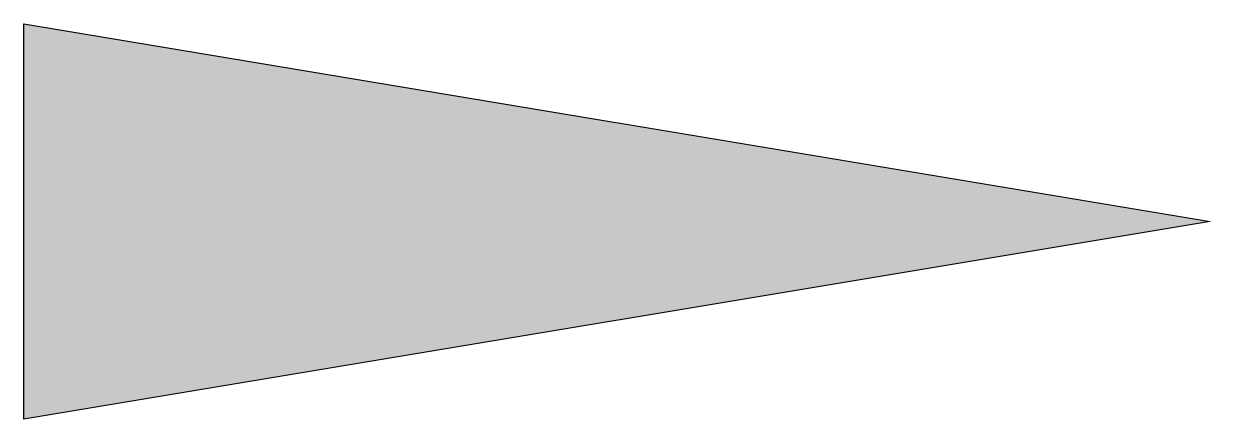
# Model space of a CAD drawing. Extents: x -2.5 to 2.5, y -0.83 to 0.83.
import ezdxf

# ---------------------------------------------------------------- set-up
doc = ezdxf.new("R2010")
doc.units = 0
doc.header["$LTSCALE"] = 0.2

msp = doc.modelspace()

# ---------------------------------------------------------------- hatches: boundary and pattern name
msp.add_hatch(color=256).paths.add_polyline_path([(2.5, 0), (-2.5, -0.8333), (-2.5, 0.8333)])

# ---------------------------------------------------------------- linework, layer by layer
at = {"flags": 128}
msp.add_lwpolyline([(2.5, 0), (-2.5, -0.8333), (-2.5, 0.8333)], close=True, dxfattribs=at)

doc.saveas('drawing.dxf')
